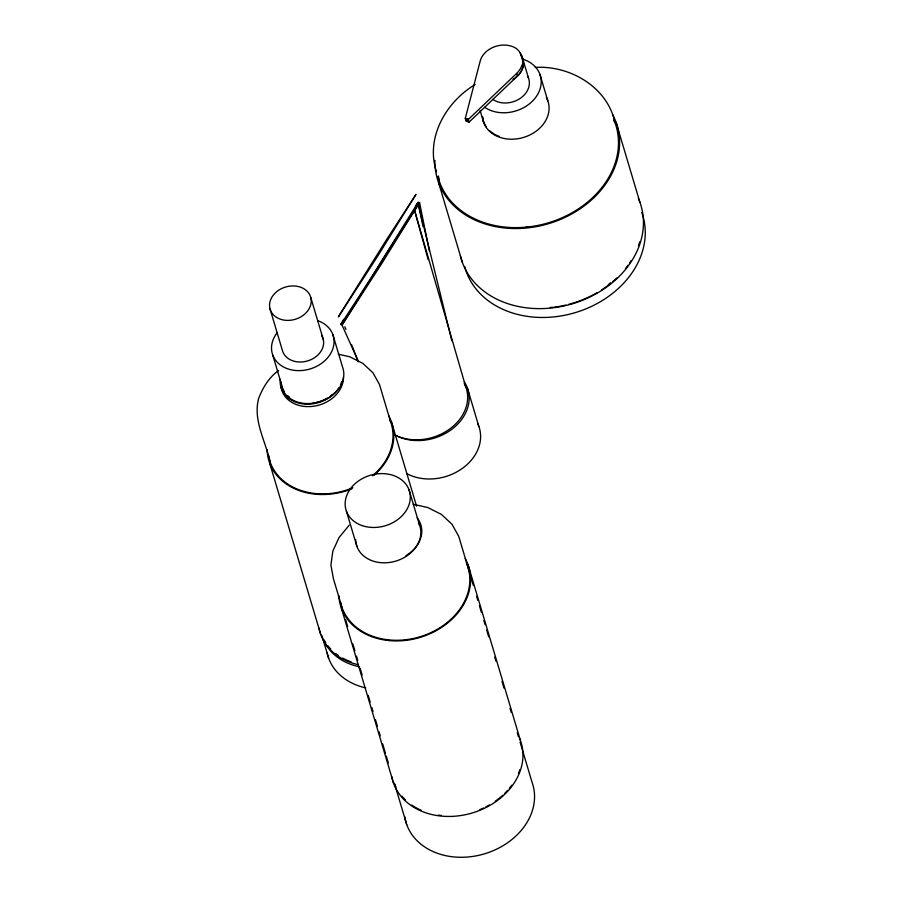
<?xml version="1.0" encoding="UTF-8"?>
<svg xmlns="http://www.w3.org/2000/svg" width="902" height="902" viewBox="0 0 902 902"><rect width="100%" height="100%" fill="white"/><g stroke="black" fill="none" stroke-linecap="round" stroke-linejoin="round"><path stroke-width="1.35" d="M513.024 79.376A21.84 17.375 -16.6 0 0 522.833 67.515C523.16 58.675 521.57 49.362 511.626 46.239C502.73 43.397 492.593 45.855 485.716 52.079A21.84 17.375 -16.6 0 0 480.304 60.626L465.274 118.421L466.063 121.071L469.074 122.131L517.387 76.106A22.122 17.6 -16.6 0 0 522.833 67.515L523.081 59.848L520.071 52.564M522.833 67.515L523.476 62.869L522.641 58.393L520.86 55.202M358.105 360.777L342.016 325.024L390.183 247.7L419.565 202.533L429.296 250.745M419.565 202.533L381.456 264.015L342.016 325.024M343.718 319.331L340.719 324.573L370.102 279.406L418.269 202.082L415.427 206.13M466.413 120.924L465.804 118.872L467.935 119.628L468.544 121.68L466.413 120.924L467.901 118.579M349.232 525.178L339.107 537.434L332.849 551.054L330.91 565.126L333.402 578.667L342.027 607.587M469.074 122.131L468.285 119.492L516.598 73.468A22.122 17.6 -16.6 0 0 522.044 64.865M475.14 84.506C446.062 101.982 425.135 137.78 436.523 171.797M278.605 370.497C269.022 377.307 262.753 387.747 258.603 398.56C252.819 420.58 265.797 441.484 270.296 462.5M535.281 67.391C570.053 65.316 607.474 86.987 614.972 122.582L613.732 120.349M526.216 226.898L528.741 226.876M550.22 307.413L552.746 307.39A92.635 73.693 -16.6 0 0 565.96 305.056M338.295 354.227L349.683 356.741L362.807 363.359L372.954 372.797L379.449 384.41L390.611 421.843M413.217 504.297L427.717 507.499L441.382 514.388L451.958 524.22L458.735 536.318L469.773 573.345M465.274 118.421L468.285 119.492M344.823 326.738L345.94 329.309M351.712 344.936L358.252 361.815M616.032 122.221L639.913 202.307M539.937 74.381L547.818 100.821M521.976 56.398L528.561 78.226M521.412 54.954L522.202 57.593M522.495 59.228L523.284 61.877M522.63 60.569L523.419 63.219M516.598 73.468L517.387 76.106M480.135 110.585L483.686 122.492M438.462 182.215L462.331 262.302M467.405 388.074L478.861 426.499M468.104 564.99L520.431 740.508M471.385 578.746L473.392 585.499M476.617 596.301L477.823 600.349M479.424 605.749L481.442 612.503M483.855 620.599L485.062 624.658M486.674 630.058L488.692 636.801M494.724 657.051L495.931 661.11M501.974 681.36L503.981 688.113M510.025 708.363L511.231 712.411M517.263 732.661L518.47 736.708M520.082 742.098L532.045 782.248A66.173 52.632 -16.6 0 1 482.299 854.465A66.173 52.632 -16.6 0 1 404.694 816.569M391.355 421.595L416.577 506.169M409.068 489.944L419.61 525.302M332.872 334.619L342.625 367.328A31.762 25.267 -16.6 0 1 322.431 400.804M310.852 297.773A21.174 16.845 -16.6 0 1 283.611 320.041A21.174 16.845 -16.6 0 1 276.7 291.684A21.174 16.845 -16.6 0 1 310.852 297.773L323.266 339.389M346.402 511.118L356.944 546.477M269.923 308.563L282.326 350.179A21.174 16.845 -16.6 0 0 309.431 360.304A21.174 16.845 -16.6 0 0 321.529 335.33M272.72 354.948L282.473 387.657A31.762 25.267 -16.6 0 0 284.186 391.254M345.646 619.742L347.665 626.495M352.896 644.039L354.903 650.793M356.515 656.194L357.722 660.241M360.135 668.348L362.153 675.102M368.185 695.352L370.203 702.106M371.816 707.506L373.022 711.554M375.435 719.649L377.442 726.403M379.054 731.804L380.261 735.852M382.685 743.958L385.492 753.407M386.304 756.101L388.311 762.855M394.354 783.105L406.723 824.586M341.283 607.847L393.599 783.364M321.913 635.651L328.61 658.11M269.551 462.749L320.774 634.58M465.894 387.296L414.706 210.865L428.191 259.629M451.812 340.73L418.415 204.686L423.049 226.616M438.428 175.958L439.15 179.881M359.019 666.679A60.344 48.009 -16.6 0 1 323.547 639.552M499.257 136.416A33.081 26.316 -16.6 0 1 489.56 130.677M486.302 126.934A33.081 26.316 -16.6 0 1 482.581 116.617M613.98 120.022A92.635 73.693 -16.6 0 1 550.66 222.106A92.635 73.693 -16.6 0 1 437.898 176.612M639.755 241.747A92.635 73.693 -16.6 0 1 638.481 245.626M631.005 260.813A92.635 73.693 -16.6 0 1 629.528 263.068M627.95 265.312A92.635 73.693 -16.6 0 1 625.424 268.627M616.821 277.974A92.635 73.693 -16.6 0 1 612.808 281.582M610.699 283.341A92.635 73.693 -16.6 0 1 601.702 289.846M597.034 292.71A92.635 73.693 -16.6 0 1 568.587 304.402M524.062 59.633A33.859 26.936 -16.6 0 1 534.66 98.724A33.859 26.936 -16.6 0 1 484.678 107.27M546.341 97.608A33.859 26.936 -16.6 0 1 523.634 137.408A33.859 26.936 -16.6 0 1 482.48 116.978M527.614 76.151A21.84 17.375 -16.6 0 1 520.116 98.453A21.84 17.375 -16.6 0 1 492.909 99.445M641.762 212.432A92.635 73.693 -16.6 0 1 575.803 312.464A92.635 73.693 -16.6 0 1 464.677 266.462M638.357 198.44A93.752 74.584 -16.6 0 1 574.811 303.038A93.752 74.584 -16.6 0 1 460.358 255.638M612.638 114.554A93.752 74.584 -16.6 0 1 544.323 224.869A93.752 74.584 -16.6 0 1 434.922 160.409M610.564 282.901A92.635 73.693 -16.6 0 1 608.399 284.615M477.812 423.963A46.306 36.835 -16.6 0 1 461.734 468.837A46.306 36.835 -16.6 0 1 406.655 473.527M464.316 381.884A46.306 36.835 -16.6 0 1 451.733 429.363A46.306 36.835 -16.6 0 1 394.039 434.448M464.214 383.508A46.318 36.847 -16.6 0 1 450.053 428.732A46.318 36.847 -16.6 0 1 394.85 434.978M418.505 522.777A33.081 26.316 -16.6 0 1 394.738 561.405A33.081 26.316 -16.6 0 1 355.692 539.7M519.405 737.926A66.962 53.263 -16.6 0 1 472.614 812.871A66.962 53.263 -16.6 0 1 391.784 776.633M465.195 558.631A66.962 53.263 -16.6 0 1 419.453 637.601A66.962 53.263 -16.6 0 1 338.802 595.534M466.334 562.701A66.173 52.632 -16.6 0 1 420.941 636.485A66.173 52.632 -16.6 0 1 340.505 602.299M519.845 769.631A66.173 52.632 -16.6 0 1 518.447 773.409M511.795 785.202A66.173 52.632 -16.6 0 1 509.359 788.348M507.612 790.377A66.173 52.632 -16.6 0 1 504.816 793.309M502.854 795.169A66.173 52.632 -16.6 0 1 495.254 801.247M489.403 804.956A66.173 52.632 -16.6 0 1 485.93 806.839M483.54 808A66.173 52.632 -16.6 0 1 479.887 809.613M441.179 815.419A66.173 52.632 -16.6 0 1 438.462 815.092M421.392 810.379A66.173 52.632 -16.6 0 1 411.695 805.035M405.494 799.995A66.173 52.632 -16.6 0 1 401.931 796.195M395.944 786.916A66.173 52.632 -16.6 0 1 394.839 784.39M417.141 517.793A33.081 26.316 -16.6 0 1 405.945 555.621M343.425 377.104A31.762 25.267 -16.6 0 1 313.479 406.261A31.762 25.267 -16.6 0 1 280.939 385.752M351.273 661.933A63.523 50.535 -16.6 0 1 342.613 658.077M338.16 655.314A63.523 50.535 -16.6 0 1 335.871 653.646M330.684 648.966A63.523 50.535 -16.6 0 1 328.001 645.877M325.656 642.607A63.523 50.535 -16.6 0 1 324.269 640.296M389.641 419.396A63.523 50.535 -16.6 0 1 372.492 475.816M352.806 487.779A63.523 50.535 -16.6 0 1 268.356 454.8M365.784 687.876A63.523 50.535 -16.6 0 1 327.144 653.037M358.41 664.718A64.313 51.155 -16.6 0 1 319.026 628.119M388.57 415.484A64.313 51.155 -16.6 0 1 374.026 475.365M351.78 488.873A64.313 51.155 -16.6 0 1 267.127 449.591M341.768 381.411A31.762 25.267 -16.6 0 1 340.516 384.737M338.769 387.95A31.762 25.267 -16.6 0 1 302.249 403.803A31.762 25.267 -16.6 0 1 280.263 379.291M332.432 394.332A31.018 24.67 -16.6 0 1 330.414 395.978M327.133 398.188A31.018 24.67 -16.6 0 1 280.883 381.907M321.135 401.266A31.762 25.267 -16.6 0 1 313.062 403.093M289.655 397.342A31.762 25.267 -16.6 0 1 287.546 395.493M317.989 320.785A31.762 25.267 -16.6 0 1 329.681 355.095A31.762 25.267 -16.6 0 1 286.035 368.185A31.762 25.267 -16.6 0 1 276.88 333.109M339.58 314.742L338.43 316.884L377.87 255.875L415.98 194.392L386.597 239.56L339.58 314.742M361.905 525.528A33.081 26.316 -16.6 0 0 410.32 496.72A33.081 26.316 -16.6 0 0 360.98 479.345A33.081 26.316 -16.6 0 0 361.905 525.528"/></g></svg>
